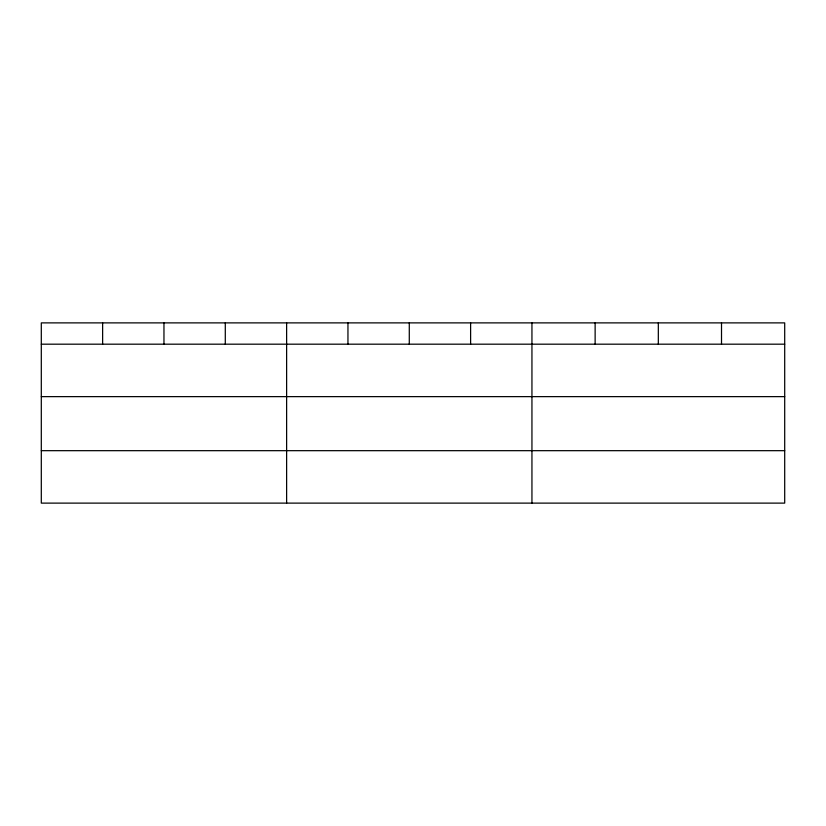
<?xml version="1.0" encoding="UTF-8"?>
<svg xmlns="http://www.w3.org/2000/svg" width="826" height="826" viewBox="0 0 826 826"><rect width="100%" height="100%" fill="white"/><g stroke="black" fill="none" stroke-linecap="round" stroke-linejoin="round"><path stroke-width="1.24" d="M784.7 396.635L784.7 322.883L41.3 322.883L41.3 503.117L784.7 503.117L784.7 396.635L41.3 396.635M41.3 344.184L784.7 344.184M41.3 450.676L784.7 450.676M721.511 322.883L721.511 344.184M658.322 322.883L658.322 344.184M595.133 322.883L595.133 344.184M531.944 322.883L531.944 503.117M470.613 322.883L470.613 344.184M409.283 322.883L409.283 344.184M347.952 322.883L347.952 344.184M286.622 322.883L286.622 503.117M225.291 322.883L225.291 344.184M163.961 322.883L163.961 344.184M102.63 322.883L102.63 344.184"/></g></svg>
